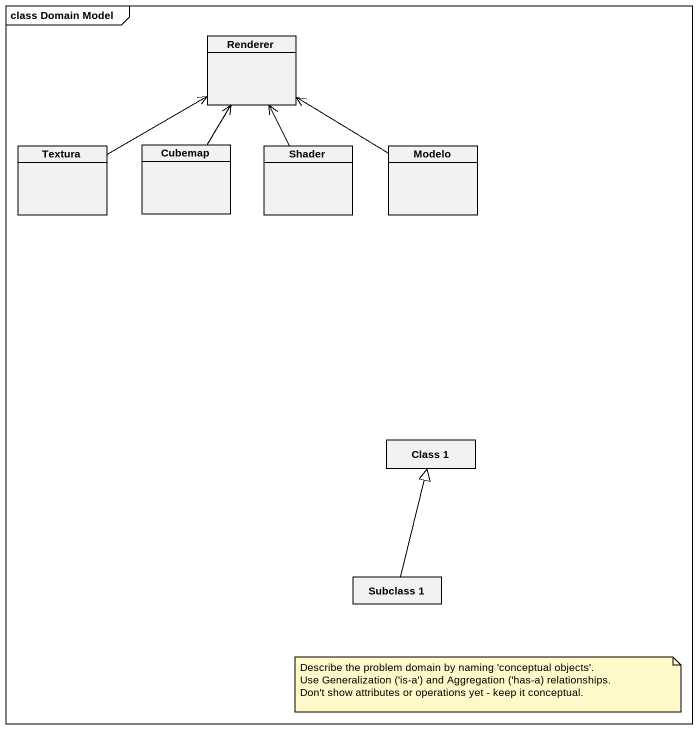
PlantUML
@startuml
mainframe class Domain Model
hide circle
hide empty members
class Renderer
class Textura
class Cubemap
class Shader
class Modelo
class "Class 1" as Class_1
class "Subclass 1" as Subclass_1
Textura -right-> Renderer
Cubemap -up-> Renderer
Shader -up-> Renderer
Modelo -up-> Renderer
Subclass_1 -up-|> Class_1
note as N1
  Describe the problem domain by naming 'conceptual objects'.
  Use Generalization ('is-a') and Aggregation ('has-a) relationships.
  Don't show attributes or operations yet - keep it conceptual.
end note
@enduml
